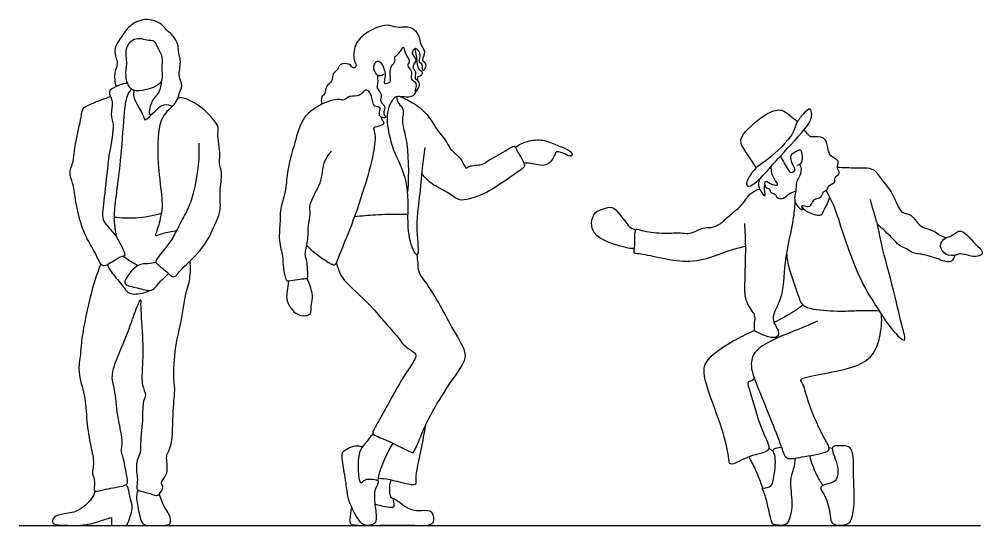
# Model space of a CAD drawing. Header units: millimetres. Extents: x 71.6 to 121.6, y 1.1 to 34.5.
# Drawn here: x 89.526 to 92.887, y 16.765 to 18.532 of the extents above; entities that cross this region are included whole.
import ezdxf

# ---------------------------------------------------------------- set-up
doc = ezdxf.new("R2010")
doc.units = ezdxf.units.MM

msp = doc.modelspace()

# ---------------------------------------------------------------- linework, layer by layer
for p, q in [((92.3511, 17.0374), (92.3624, 17.0353)), ((89.5264, 16.7658), (92.8792, 16.7658))]:
    msp.add_line(p, q)
for points in [[(89.8481, 16.793), (89.8481, 16.7658)], [(89.8481, 16.7658), (89.9019, 16.7658)]]:
    msp.add_lwpolyline(points)
for points, knots in [([(90.0822, 18.257), (90.0824, 18.2619), (90.0815, 18.2723), (90.0998, 18.3005), (90.0784, 18.3334), (90.0933, 18.3814), (90.0797, 18.4212), (90.0827, 18.4452), (90.058, 18.4817), (90.0431, 18.4893), (90.0251, 18.5175), (89.9646, 18.5399), (89.9079, 18.5091), (89.8875, 18.4759), (89.8481, 18.4231), (89.8752, 18.3786), (89.8551, 18.347), (89.8598, 18.3128), (89.864, 18.2967)], [0, 0, 0, 0, 0.220549, 0.530185, 0.868911, 1.26812, 1.63009, 1.912487, 2.277392, 2.511121, 2.827159, 3.272537, 3.711658, 4.077965, 4.519791, 4.897856, 5.229072, 5.633364, 5.633364, 5.633364, 5.633364]), ([(90.7977, 18.3395), (90.7942, 18.3365), (90.7849, 18.3305), (90.7646, 18.3431), (90.7598, 18.3748), (90.7841, 18.3951), (90.8047, 18.3474), (90.8017, 18.3253), (90.7967, 18.3056), (90.8161, 18.3094), (90.8242, 18.3164), (90.8147, 18.365), (90.8393, 18.3786), (90.8328, 18.4021), (90.8517, 18.4096), (90.87, 18.4475), (90.8678, 18.4111), (90.8948, 18.3881), (90.8741, 18.3692), (90.9015, 18.3507), (90.8859, 18.3191), (90.9189, 18.3146), (90.9003, 18.2653), (90.9196, 18.2911), (90.9274, 18.3123), (90.9022, 18.3233), (90.9153, 18.3481), (90.8923, 18.3657), (90.9205, 18.3914), (90.8912, 18.409), (90.9048, 18.433), (90.9133, 18.4284), (90.9299, 18.4113), (90.915, 18.3834), (90.9347, 18.3759), (90.9296, 18.3425), (90.9515, 18.3709), (90.9376, 18.3832), (90.9311, 18.3911), (90.9483, 18.42), (90.9234, 18.4428), (90.926, 18.4715), (90.8948, 18.5109), (90.8428, 18.4982), (90.8097, 18.5185), (90.7385, 18.4901), (90.6945, 18.447), (90.6896, 18.3908), (90.7063, 18.3691), (90.689, 18.3572), (90.6815, 18.3787), (90.6397, 18.3786), (90.6401, 18.3538), (90.6166, 18.3438), (90.6203, 18.3119), (90.5937, 18.3021), (90.596, 18.2707), (90.5784, 18.2636), (90.5793, 18.2433), (90.5821, 18.2351)], [0, 0, 0, 0, 0.211549, 0.46825, 0.780398, 1.02965, 1.398605, 1.691172, 1.902822, 2.116501, 2.293244, 2.673824, 2.953292, 3.195495, 3.451664, 3.75018, 4.010393, 4.335273, 4.574377, 4.859615, 5.149428, 5.415369, 5.735942, 5.968269, 6.23338, 6.487489, 6.752883, 7.017175, 7.308158, 7.592697, 7.846893, 7.998837, 8.262372, 8.548999, 8.781236, 9.033302, 9.286981, 9.516342, 9.68448, 9.985484, 10.292217, 10.59291, 10.966764, 11.362933, 11.705718, 12.187909, 12.639891, 13.052703, 13.323218, 13.51801, 13.757312, 14.085935, 14.335445, 14.600298, 14.894788, 15.172158, 15.46533, 15.6914, 15.983961, 15.983961, 15.983961, 15.983961]), ([(89.9469, 18.4649), (89.9384, 18.4655), (89.9183, 18.4617), (89.8938, 18.4285), (89.9049, 18.3758), (89.894, 18.3353), (89.9116, 18.2802), (89.9571, 18.2812), (90.0145, 18.2988), (90.0287, 18.3273), (90.0204, 18.3618), (90.0299, 18.4), (90.0058, 18.4336), (90, 18.4596), (89.9704, 18.4584), (89.9552, 18.4642), (89.9469, 18.4649)], [0, 0, 0, 0, 0.295678, 0.642439, 1.052191, 1.430891, 1.828022, 2.190561, 2.629258, 2.928902, 3.261716, 3.614488, 3.975544, 4.248898, 4.536138, 4.823379, 4.823379, 4.823379, 4.823379]), ([(90.917, 18.316), (90.9181, 18.323), (90.9119, 18.3327), (90.9293, 18.3342), (90.9354, 18.3465), (90.9226, 18.3537), (90.9149, 18.3682), (90.9148, 18.386), (90.9124, 18.4042), (90.9092, 18.4217), (90.9071, 18.4304)], [7.413657, 7.413657, 7.413657, 7.413657, 7.610437, 7.824072, 8.013436, 8.221245, 8.459323, 8.706151, 8.961398, 9.269156, 9.269156, 9.269156, 9.269156]), ([(90.0219, 18.3159), (90.021, 18.3027), (90.017, 18.2735), (89.9837, 18.2483), (89.9748, 18.1853), (90.0061, 18.217), (90.0302, 18.2389), (90.0517, 18.2318), (90.0599, 18.2272)], [0, 0, 0, 0, 0.360805, 0.742914, 1.110926, 1.404712, 1.739103, 2.043657, 2.043657, 2.043657, 2.043657]), ([(90.7742, 18.3383), (90.7758, 18.329), (90.7788, 18.3102), (90.7702, 18.2905), (90.7952, 18.2712), (90.7793, 18.2426), (90.8102, 18.2279), (90.7904, 18.2034), (90.8111, 18.188), (90.7902, 18.1874), (90.7782, 18.1987), (90.7912, 18.2289), (90.7594, 18.2228), (90.7589, 18.2639), (90.7434, 18.2846), (90.7284, 18.2863), (90.7161, 18.2586), (90.6769, 18.2682), (90.6588, 18.2454), (90.6383, 18.2571), (90.5795, 18.2364), (90.5429, 18.2123), (90.5102, 18.1802), (90.4868, 18.1), (90.458, 17.9981), (90.4586, 17.9317), (90.4333, 17.8639), (90.4383, 17.8267), (90.4285, 17.7598), (90.4473, 17.7049), (90.4449, 17.677), (90.4547, 17.6191), (90.4687, 17.6186), (90.5236, 17.6277), (90.5349, 17.6266), (90.5311, 17.6586), (90.5312, 17.6879), (90.5197, 17.7126), (90.536, 17.7587), (90.5321, 17.8097), (90.5441, 17.8537), (90.5347, 17.8861), (90.5744, 17.9504), (90.5835, 17.9878), (90.5866, 18.0314), (90.6047, 18.0592), (90.6155, 18.0713)], [0, 0, 0, 0, 0.30545, 0.552281, 0.840136, 1.127284, 1.405846, 1.680847, 1.902276, 2.102586, 2.323408, 2.597815, 2.841113, 3.181116, 3.468021, 3.655653, 3.938064, 4.27761, 4.554552, 4.803245, 5.24587, 5.632945, 6.004038, 6.526558, 7.118821, 7.592882, 8.063172, 8.415383, 8.88282, 9.309226, 9.630848, 10.044388, 10.240508, 10.668482, 10.832245, 11.131569, 11.452142, 11.738039, 12.127779, 12.54473, 12.920625, 13.244357, 13.728938, 14.09312, 14.461724, 14.860993, 14.860993, 14.860993, 14.860993]), ([(89.904, 18.3087), (89.8901, 18.3075), (89.8658, 18.2982), (89.8306, 18.2806), (89.8584, 18.2431), (89.8412, 18.1992), (89.861, 18.1636), (89.8364, 18.0574), (89.8271, 17.9316), (89.8121, 17.84), (89.8282, 17.816), (89.8629, 17.779), (89.878, 17.7497), (89.9012, 17.7046), (89.8787, 17.705), (89.8352, 17.6728), (89.8121, 17.6682), (89.7944, 17.714), (89.7616, 17.7648), (89.739, 17.8211), (89.7213, 17.903), (89.7157, 17.9588), (89.6982, 17.9957), (89.7163, 18.0312), (89.7202, 18.1018), (89.7438, 18.1872), (89.7452, 18.2242), (89.7855, 18.2401), (89.8241, 18.2559), (89.8445, 18.2617)], [0, 0, 0, 0, 0.370108, 0.681576, 1.026302, 1.401446, 1.745743, 2.329185, 3.002504, 3.532032, 3.827, 4.222332, 4.580638, 4.94252, 5.157864, 5.583211, 5.827053, 6.200416, 6.6538, 7.103345, 7.628024, 8.061068, 8.406441, 8.747274, 9.235985, 9.779825, 10.103024, 10.46843, 10.880766, 10.880766, 10.880766, 10.880766]), ([(89.9176, 18.2881), (89.9126, 18.2822), (89.901, 18.2687), (89.8892, 18.1995), (89.8843, 18.055), (89.8544, 17.8587), (89.8584, 17.8176), (89.8621, 17.7867), (89.8649, 17.7727)], [0, 0, 0, 0, 0.27575, 0.727638, 1.447372, 2.248874, 2.615179, 2.990035, 2.990035, 2.990035, 2.990035]), ([(89.927, 18.2834), (89.9255, 18.2781), (89.922, 18.2659), (89.9386, 18.2302), (89.9624, 18.1918), (89.9628, 18.1762), (89.983, 18.1933), (89.9861, 18.1978), (89.9881, 18.2006)], [0, 0, 0, 0, 0.232242, 0.592571, 0.985755, 1.151241, 1.409791, 1.593096, 1.593096, 1.593096, 1.593096]), ([(90.1528, 18.0992), (90.1537, 18.0696), (90.1525, 18.0131), (90.1295, 17.8985), (90.1039, 17.8502), (90.0734, 17.7926), (90.0531, 17.75), (89.9967, 17.6893), (90.008, 17.6767), (90.0458, 17.6479), (90.0648, 17.624), (90.0956, 17.667), (90.174, 17.732), (90.2117, 17.8235), (90.232, 17.8665), (90.2224, 17.9323), (90.2373, 17.9926), (90.2205, 18.0291), (90.2311, 18.0568), (90.2148, 18.1334), (90.2262, 18.1564), (90.1816, 18.2089), (90.1384, 18.2428), (90.0797, 18.2656), (90.0726, 18.2419), (90.0597, 18.2249), (90.0037, 18.1828), (90.0101, 18.0043), (90.0259, 17.9011), (90.0246, 17.8577), (90.0067, 17.7921), (89.9981, 17.7724), (90.0308, 17.7879), (90.0588, 17.792), (90.0748, 17.7945)], [0, 0, 0, 0, 0.539059, 1.148396, 1.579794, 2.025139, 2.448051, 2.940142, 3.135091, 3.535669, 3.809677, 4.17217, 4.766141, 5.331288, 5.719667, 6.178309, 6.630028, 6.969217, 7.280709, 7.775761, 8.055088, 8.500178, 8.958603, 9.370687, 9.606854, 9.864202, 10.307084, 11.067732, 11.656451, 12.03833, 12.511688, 12.707031, 12.997508, 13.396759, 13.396759, 13.396759, 13.396759]), ([(90.9415, 18.0842), (90.9382, 18.0602), (90.9314, 18.0116), (90.9224, 17.9071), (90.9074, 17.8074), (90.9238, 17.697), (90.897, 17.7249), (90.8752, 17.811), (90.8916, 17.9476), (90.8437, 18.0487), (90.8252, 18.0934), (90.8056, 18.181), (90.8147, 18.2241), (90.827, 18.2478), (90.84, 18.2661), (90.8677, 18.2604), (90.9015, 18.2612), (90.9082, 18.2732), (90.9095, 18.2784)], [0, 0, 0, 0, 0.488859, 1.066453, 1.685416, 2.210385, 2.434786, 2.971132, 3.657643, 4.244834, 4.653375, 5.187519, 5.566613, 5.857148, 6.106781, 6.403634, 6.735937, 6.925236, 6.925236, 6.925236, 6.925236]), ([(90.8418, 18.2621), (90.8432, 18.2535), (90.847, 18.2355), (90.8715, 18.2196), (90.8571, 18.1735), (90.882, 18.1138), (90.886, 17.9913), (90.8811, 17.9295)], [0, 0, 0, 0, 0.292579, 0.575408, 0.935558, 1.393892, 2.175147, 2.175147, 2.175147, 2.175147]), ([(90.851, 18.2632), (90.8674, 18.2574), (90.899, 18.2425), (90.9525, 18.2019), (90.9794, 18.148), (91.0202, 18.1035), (91.0291, 18.0763), (91.0623, 18.053), (91.0765, 18.0266), (91.0847, 18.0078), (91.0948, 18.0233), (91.143, 18.0215), (91.159, 18.039), (91.2212, 18.0694), (91.2549, 18.0961), (91.26, 18.0734), (91.2928, 18.0258), (91.2848, 18.0117), (91.2558, 17.9929), (91.1673, 17.9282), (91.1, 17.9044), (91.0616, 17.8973), (91.0306, 17.9209), (90.99, 17.9448), (90.9662, 17.9549), (90.9401, 17.9798), (90.9303, 17.9941)], [0, 0, 0, 0, 0.413952, 0.874955, 1.326501, 1.763198, 2.065014, 2.420215, 2.744871, 2.959689, 3.1564, 3.53813, 3.822668, 4.30677, 4.642543, 4.874767, 5.306932, 5.504995, 5.828462, 6.434966, 6.927482, 7.262743, 7.613224, 8.002747, 8.299577, 8.712828, 8.712828, 8.712828, 8.712828]), ([(92.0973, 18.0141), (92.0877, 18.0274), (92.0718, 18.0535), (92.0376, 18.0998), (92.0492, 18.135), (92.1322, 18.209), (92.1868, 18.2197), (92.21, 18.1984), (92.2313, 18.1832), (92.2409, 18.1742)], [0, 0, 0, 0, 0.400751, 0.815055, 1.140346, 1.741993, 2.150993, 2.453747, 2.813916, 2.813916, 2.813916, 2.813916]), ([(92.1814, 18.0545), (92.1598, 18.0306), (92.1355, 18.0006), (92.0743, 17.9396), (92.0576, 17.9587), (92.0787, 17.9917), (92.0978, 18.0176), (92.1292, 18.0333), (92.225, 18.1183), (92.2359, 18.1726), (92.2615, 18.2027), (92.2869, 18.2269), (92.2931, 18.1931), (92.2785, 18.1574), (92.2101, 18.0862), (92.1814, 18.0545)], [0, 0, 0, 0, 0.514384, 1.000815, 1.201224, 1.546433, 1.869027, 2.210374, 2.849444, 3.276621, 3.639041, 3.920079, 4.183404, 4.544753, 5.227306, 5.227306, 5.227306, 5.227306]), ([(90.5293, 17.7426), (90.548, 17.7215), (90.5912, 17.6925), (90.63, 17.6663), (90.6406, 17.7063), (90.683, 17.8011), (90.7305, 17.9414), (90.764, 18.0574), (90.7719, 18.1324), (90.7594, 18.1546), (90.7784, 18.1588), (90.8048, 18.1671), (90.7919, 18.179), (90.7907, 18.1863), (90.7896, 18.19)], [0, 0, 0, 0, 0.526971, 0.863825, 1.165338, 1.752633, 2.464296, 3.10642, 3.590285, 3.828931, 4.058346, 4.328497, 4.520457, 4.716272, 4.716272, 4.716272, 4.716272]), ([(92.2478, 18.0254), (92.251, 18.0199), (92.257, 18.0077), (92.2463, 17.9791), (92.2343, 17.9629), (92.2377, 17.9311), (92.2226, 17.8941), (92.2662, 17.8543), (92.2496, 17.8907), (92.2829, 17.8702), (92.2926, 17.8942), (92.3015, 17.9079), (92.326, 17.9057), (92.3284, 17.9329), (92.3479, 17.9353), (92.3447, 17.952), (92.3764, 17.9606), (92.3669, 17.9808), (92.3943, 17.9933), (92.374, 18.0143), (92.3911, 18.0398), (92.3512, 18.0526), (92.3473, 18.0844), (92.3384, 18.124), (92.2939, 18.1214), (92.2847, 18.1208), (92.272, 18.1379), (92.2657, 18.1421), (92.2624, 18.1445)], [0, 0, 0, 0, 0.248561, 0.554587, 0.809597, 1.121641, 1.488222, 1.82412, 2.041783, 2.31245, 2.573209, 2.800474, 3.051349, 3.318978, 3.539489, 3.737924, 4.027775, 4.252445, 4.514222, 4.776089, 5.043589, 5.363856, 5.684041, 6.023936, 6.375262, 6.54842, 6.799035, 6.999585, 6.999585, 6.999585, 6.999585]), ([(91.2572, 18.085), (91.2697, 18.094), (91.2971, 18.1087), (91.3543, 18.1135), (91.3939, 18.0949), (91.4462, 18.0761), (91.457, 18.0613), (91.4499, 18.0509), (91.4315, 18.0613), (91.4003, 18.0736), (91.3951, 18.0608), (91.3759, 18.0184), (91.3353, 18.023), (91.3112, 18.0296), (91.2945, 18.0298), (91.2865, 18.0295)], [0, 0, 0, 0, 0.389569, 0.809944, 1.199332, 1.623362, 1.84206, 2.000208, 2.256268, 2.572858, 2.758631, 3.128206, 3.472354, 3.763048, 4.043827, 4.043827, 4.043827, 4.043827]), ([(92.2382, 18.0223), (92.2445, 18.0238), (92.2605, 18.0284), (92.2585, 18.0608), (92.2512, 18.0806), (92.234, 18.0672), (92.2108, 18.0592), (92.2229, 18.0249), (92.2352, 18.0051), (92.2173, 17.9914), (92.2094, 18.0084), (92.1951, 18.03), (92.186, 18.0462), (92.1814, 18.0545)], [0, 0, 0, 0, 0.252415, 0.566341, 0.793333, 1.029723, 1.290478, 1.61128, 1.878939, 2.092486, 2.308138, 2.606527, 2.911759, 2.911759, 2.911759, 2.911759]), ([(92.108, 17.9741), (92.1053, 17.9643), (92.1008, 17.9464), (92.1318, 17.903), (92.1247, 17.9386), (92.1268, 17.9572), (92.1293, 17.9714), (92.1512, 17.953), (92.1799, 17.9509), (92.1537, 17.9777), (92.1499, 18.0032), (92.1486, 18.0174)], [0, 0, 0, 0, 0.315285, 0.647485, 0.903307, 1.177589, 1.340017, 1.625906, 1.870239, 2.154725, 2.528277, 2.528277, 2.528277, 2.528277]), ([(92.38, 18.0151), (92.4014, 18.0154), (92.4417, 18.0119), (92.5082, 18.0166), (92.5313, 17.9716), (92.5752, 17.9288), (92.5982, 17.8507), (92.6324, 17.8565), (92.6566, 17.8246), (92.6754, 17.8041), (92.7156, 17.796), (92.7367, 17.7771), (92.7517, 17.7717), (92.759, 17.7692)], [0, 0, 0, 0, 0.458628, 0.900837, 1.278596, 1.741098, 2.227764, 2.519751, 2.865337, 3.171507, 3.528565, 3.832424, 4.106669, 4.106669, 4.106669, 4.106669]), ([(92.1266, 17.9544), (92.1276, 17.9503), (92.1311, 17.9413), (92.1461, 17.9421), (92.1433, 17.9261), (92.1659, 17.9225), (92.1672, 17.9078), (92.1897, 17.9021), (92.2058, 17.9193), (92.2202, 17.9275), (92.2348, 17.9326)], [0, 0, 0, 0, 0.223816, 0.432186, 0.640943, 0.911135, 1.131561, 1.400451, 1.703691, 1.996757, 1.996757, 1.996757, 1.996757]), ([(92.0602, 17.7387), (92.0431, 17.7352), (92.0081, 17.7279), (91.9334, 17.6952), (91.842, 17.6801), (91.7519, 17.7022), (91.6858, 17.7136), (91.6677, 17.7152), (91.6759, 17.7432), (91.6708, 17.8053), (91.6934, 17.7937), (91.758, 17.7851), (91.7949, 17.7847), (91.8197, 17.7873), (91.8467, 17.7849), (91.8704, 17.7834), (91.8974, 17.7995), (91.9249, 17.8063), (91.9434, 17.8029), (91.9802, 17.8223), (91.9889, 17.8364), (92.0088, 17.848), (92.0216, 17.8645), (92.0401, 17.8731), (92.0711, 17.9185), (92.084, 17.9289), (92.1006, 17.9373), (92.109, 17.9394)], [0, 0, 0, 0, 0.414125, 0.927082, 1.477392, 2.040359, 2.503501, 2.698292, 2.992374, 3.41338, 3.629032, 4.098241, 4.454931, 4.7351, 5.030606, 5.306395, 5.625424, 5.923837, 6.173881, 6.530751, 6.768581, 7.035704, 7.290753, 7.553365, 7.969928, 8.213901, 8.505526, 8.505526, 8.505526, 8.505526]), ([(92.3405, 17.9348), (92.3507, 17.9161), (92.3715, 17.8752), (92.3999, 17.7805), (92.4624, 17.6055), (92.5269, 17.5157), (92.5531, 17.4663), (92.6265, 17.3888), (92.6033, 17.4651), (92.5776, 17.5866), (92.534, 17.7401), (92.5213, 17.8137), (92.5078, 17.8566), (92.4993, 17.8874), (92.495, 17.9025)], [0, 0, 0, 0, 0.457961, 1.030327, 1.819029, 2.411649, 2.872665, 3.35716, 3.721225, 4.395836, 5.126849, 5.615156, 5.991482, 6.385245, 6.385245, 6.385245, 6.385245]), ([(92.2325, 17.8959), (92.2304, 17.8736), (92.2276, 17.8281), (92.1907, 17.6821), (92.1939, 17.5592), (92.141, 17.4877), (92.1791, 17.4476), (92.1703, 17.4072), (92.0946, 17.4407), (92.0893, 17.447), (92.0917, 17.4828), (92.0955, 17.4999), (92.0564, 17.5462), (92.0575, 17.609), (92.0616, 17.74), (92.0588, 17.7921), (92.0572, 17.8192)], [0, 0, 0, 0, 0.469472, 1.168112, 1.81527, 2.309638, 2.697751, 2.978615, 3.45989, 3.635196, 3.961536, 4.204935, 4.618888, 5.080769, 5.731334, 6.248389, 6.248389, 6.248389, 6.248389]), ([(92.2568, 17.8762), (92.2625, 17.8698), (92.2733, 17.8582), (92.3234, 17.8414), (92.3327, 17.8662), (92.3496, 17.8941), (92.3533, 17.9104)], [0, 0, 0, 0, 0.290284, 0.672721, 0.934526, 1.339296, 1.339296, 1.339296, 1.339296]), ([(89.8571, 17.8417), (89.882, 17.8386), (89.9326, 17.8364), (89.9928, 17.8465), (90.0219, 17.8549)], [0, 0, 0, 0, 0.497222, 1.043117, 1.043117, 1.043117, 1.043117]), ([(90.6965, 17.8433), (90.7206, 17.8461), (90.7658, 17.8506), (90.8509, 17.8525), (90.8719, 17.852), (90.8823, 17.8518)], [0, 0, 0, 0, 0.488652, 1.007997, 1.327514, 1.327514, 1.327514, 1.327514]), ([(91.6717, 17.7313), (91.6644, 17.7317), (91.6499, 17.7315), (91.5658, 17.7559), (91.5303, 17.7847), (91.518, 17.8194), (91.5331, 17.8618), (91.5628, 17.8687), (91.5963, 17.8823), (91.6204, 17.8497), (91.6432, 17.8242), (91.6519, 17.8077), (91.6681, 17.799), (91.6764, 17.7967)], [0, 0, 0, 0, 0.267942, 0.796225, 1.186625, 1.518714, 1.87904, 2.189231, 2.508344, 2.853668, 3.191672, 3.435832, 3.726566, 3.726566, 3.726566, 3.726566]), ([(92.7881, 17.708), (92.7868, 17.7005), (92.7812, 17.6807), (92.7446, 17.6892), (92.7207, 17.6999), (92.668, 17.7142), (92.6423, 17.7143), (92.6224, 17.7322), (92.599, 17.7385), (92.5796, 17.76), (92.549, 17.7903), (92.5296, 17.8075), (92.5195, 17.8161)], [0, 0, 0, 0, 0.274388, 0.590488, 0.902664, 1.320244, 1.610841, 1.894196, 2.170649, 2.474412, 2.85092, 3.211943, 3.211943, 3.211943, 3.211943]), ([(92.759, 17.7692), (92.7531, 17.7662), (92.7425, 17.7555), (92.7369, 17.7384), (92.7538, 17.7054), (92.7954, 17.7073), (92.8036, 17.7151), (92.8325, 17.7094), (92.8597, 17.7009), (92.8923, 17.7108), (92.8774, 17.7336), (92.8613, 17.7455), (92.8336, 17.7816), (92.8029, 17.7992), (92.7778, 17.7728), (92.7646, 17.772), (92.759, 17.7692)], [0, 0, 0, 0, 0.260324, 0.494528, 0.818848, 1.165117, 1.351335, 1.645836, 1.969941, 2.255312, 2.504286, 2.772483, 3.15919, 3.474772, 3.793284, 4.042653, 4.042653, 4.042653, 4.042653]), ([(92.2024, 17.715), (92.2044, 17.6967), (92.2105, 17.6598), (92.2303, 17.6065), (92.2472, 17.5548), (92.2575, 17.5314), (92.2988, 17.5171), (92.3934, 17.5119), (92.4534, 17.5162), (92.502, 17.5154), (92.5255, 17.5148)], [0, 0, 0, 0, 0.42595, 0.86499, 1.284597, 1.557032, 1.918426, 2.477026, 2.933157, 3.413972, 3.413972, 3.413972, 3.413972]), ([(89.8104, 17.6787), (89.7958, 17.6388), (89.771, 17.5647), (89.7406, 17.4055), (89.7412, 17.3631), (89.7278, 17.2979), (89.7587, 17.2195), (89.7597, 17.1306), (89.7744, 17.0433), (89.7898, 16.9853), (89.7781, 16.9456), (89.7897, 16.9318), (89.788, 16.9003), (89.786, 16.8782), (89.8449, 16.8997), (89.9116, 16.9011), (89.8995, 16.9446), (89.8906, 17.0013), (89.8804, 17.0218), (89.8898, 17.067), (89.8661, 17.1479), (89.8621, 17.2381), (89.8461, 17.2813), (89.8629, 17.3423), (89.9052, 17.4351), (89.9238, 17.4955), (89.9524, 17.5654), (89.9476, 17.5296), (89.959, 17.4237), (89.9564, 17.3176), (89.9513, 17.2574), (89.9711, 17.22), (89.9558, 17.1985), (89.9581, 17.133), (89.9471, 17.0439), (89.9508, 17.0186), (89.9285, 16.9809), (89.9418, 16.9279), (89.9346, 16.8987), (89.9406, 16.8843), (89.9855, 16.8799), (90.0098, 16.8608), (90.0337, 16.902), (90.0152, 16.9125), (90.0467, 16.9438), (90.0411, 16.9872), (90.0388, 17.013), (90.0629, 17.0467), (90.0606, 17.1658), (90.0719, 17.2426), (90.0618, 17.2877), (90.0724, 17.4076), (90.0923, 17.4715), (90.1075, 17.585), (90.122, 17.6155), (90.1247, 17.6653), (90.1221, 17.6886)], [0, 0, 0, 0, 0.64705, 1.36044, 1.737269, 2.183649, 2.706276, 3.250207, 3.790996, 4.236692, 4.581324, 4.811153, 5.133118, 5.341727, 5.765276, 6.204028, 6.535292, 6.974567, 7.242636, 7.608971, 8.1436, 8.688859, 9.064796, 9.509287, 10.085406, 10.582999, 10.999008, 11.219878, 11.824139, 12.431946, 12.872273, 13.217105, 13.483578, 13.94996, 14.495009, 14.778938, 15.138864, 15.562525, 15.867255, 16.062868, 16.439279, 16.730654, 17.067917, 17.273127, 17.615559, 17.993494, 18.272849, 18.62154, 19.247933, 19.752085, 20.141418, 20.752242, 21.25666, 21.84877, 22.195302, 22.676006, 22.676006, 22.676006, 22.676006]), ([(89.9392, 17.6717), (89.9309, 17.6768), (89.9113, 17.6885), (89.8971, 17.6984), (89.8885, 17.7045)], [2.6705199, 2.6705199, 2.6705199, 2.6705199, 2.9266671, 3.2479555, 3.2479555, 3.2479555, 3.2479555]), ([(90.0035, 17.6826), (89.9937, 17.6815), (89.9737, 17.6772), (89.9385, 17.6801), (89.8989, 17.6321), (89.8894, 17.6034), (89.9397, 17.5958), (89.9908, 17.5779), (90.0104, 17.6109), (90.0352, 17.6324), (90.0466, 17.6448)], [0, 0, 0, 0, 0.312196, 0.642189, 1.085947, 1.348709, 1.727766, 2.135981, 2.458675, 2.866204, 2.866204, 2.866204, 2.866204]), ([(90.6326, 17.6808), (90.6377, 17.6632), (90.6473, 17.6247), (90.7414, 17.548), (90.8027, 17.4721), (90.8518, 17.4183), (90.8699, 17.3882), (90.9092, 17.3689), (90.9116, 17.3477), (90.8626, 17.285), (90.7883, 17.1406), (90.7586, 17.0946), (90.7594, 17.0813), (90.8076, 17.0643), (90.8916, 17.0214), (90.9025, 17.0173), (90.9259, 17.0737), (90.9536, 17.1405), (91.0158, 17.246), (91.0777, 17.3283), (91.0886, 17.3719), (91.0309, 17.4619), (90.9949, 17.5379), (90.9374, 17.6257), (90.9181, 17.6481), (90.9181, 17.6827), (90.9153, 17.7006), (90.9143, 17.7099)], [0, 0, 0, 0, 0.424608, 1.045386, 1.629736, 2.106156, 2.448909, 2.808692, 3.029277, 3.528145, 4.283273, 4.685958, 4.844445, 5.251001, 5.813711, 5.9662, 6.376256, 6.886462, 7.528103, 8.10383, 8.462478, 9.031487, 9.591133, 10.16496, 10.471065, 10.793239, 11.096795, 11.096795, 11.096795, 11.096795]), ([(89.8336, 17.6748), (89.8375, 17.6667), (89.8446, 17.65), (89.8863, 17.6057), (89.9067, 17.5685), (89.9547, 17.5743), (89.9756, 17.5818), (89.9805, 17.5858)], [0, 0, 0, 0, 0.29732, 0.740902, 1.100847, 1.502884, 1.700121, 1.700121, 1.700121, 1.700121]), ([(90.4648, 17.6192), (90.4636, 17.6071), (90.4625, 17.5827), (90.4552, 17.5574), (90.4734, 17.5205), (90.4959, 17.4999), (90.5245, 17.4955), (90.5465, 17.503), (90.5429, 17.5323), (90.5521, 17.5588), (90.5439, 17.5937), (90.5358, 17.6165), (90.5303, 17.6275)], [0, 0, 0, 0, 0.345257, 0.635591, 0.99142, 1.307144, 1.608851, 1.855906, 2.144905, 2.449624, 2.786334, 3.134642, 3.134642, 3.134642, 3.134642]), ([(92.2595, 17.5345), (92.2494, 17.5266), (92.2289, 17.5109), (92.1832, 17.4846), (92.1592, 17.4738)], [0, 0, 0, 0, 0.3559369, 0.8646256, 0.8646256, 0.8646256, 0.8646256]), ([(92.3105, 17.478), (92.288, 17.4688), (92.248, 17.449), (92.0962, 17.3949), (92.0725, 17.3259), (92.1008, 17.2487), (92.1841, 17.0494), (92.1977, 16.9918), (92.2568, 17.0061), (92.3352, 17.0162), (92.3576, 17.0332), (92.3312, 17.0698), (92.2767, 17.1908), (92.265, 17.2539), (92.246, 17.2761), (92.2844, 17.2869), (92.3773, 17.3026), (92.4973, 17.3329), (92.5304, 17.4199), (92.5363, 17.4749), (92.5334, 17.5021)], [0, 0, 0, 0, 0.488563, 1.197614, 1.639441, 2.162241, 3.013546, 3.407067, 3.817686, 4.338404, 4.587978, 4.935223, 5.609163, 6.077141, 6.321178, 6.619525, 7.193536, 7.818149, 8.342454, 8.861158, 8.861158, 8.861158, 8.861158]), ([(92.0893, 17.2819), (92.0863, 17.2753), (92.0817, 17.2673), (92.0621, 17.2702), (92.0807, 17.2196), (92.1078, 17.1114), (92.1478, 17.0372), (92.1311, 17.0197), (92.0654, 17.0083), (92.0017, 16.9669), (92.0018, 17.0129), (91.9787, 17.1067), (91.925, 17.2426), (91.9068, 17.3217), (91.9514, 17.3707), (92.0265, 17.4165), (92.0692, 17.4366), (92.0914, 17.4456)], [0.027641, 0.027641, 0.027641, 0.027641, 0.204628, 0.39919, 0.70301, 1.321776, 1.81082, 2.029449, 2.494942, 2.928458, 3.213756, 3.770445, 4.45687, 4.933781, 5.359147, 5.88026, 6.351234, 6.351234, 6.351234, 6.351234]), ([(90.7791, 16.9308), (90.7927, 16.9292), (90.8142, 16.9298), (90.9184, 16.8971), (90.9054, 16.9331), (90.931, 17.0326), (90.939, 17.0871), (90.9446, 17.1168)], [0, 0, 0, 0, 0.367756, 0.908974, 1.160227, 1.736595, 2.28125, 2.28125, 2.28125, 2.28125]), ([(90.7607, 17.0851), (90.7502, 17.0743), (90.7318, 17.0499), (90.7086, 17.0207), (90.707, 16.9629), (90.7119, 16.9045), (90.7321, 16.9286), (90.7583, 16.9279), (90.7864, 16.9217), (90.7624, 16.8912), (90.7657, 16.8382), (90.7749, 16.7881), (90.7651, 16.7672), (90.7294, 16.7633), (90.7102, 16.7833), (90.6713, 16.8495), (90.667, 16.9134), (90.66, 16.9487), (90.6501, 17.0108), (90.656, 17.0245), (90.6782, 17.0389), (90.7065, 17.0447), (90.7156, 17.0427), (90.7233, 17.0388)], [0, 0, 0, 0, 0.389543, 0.734595, 1.191295, 1.5706, 1.812898, 2.119951, 2.377869, 2.683148, 3.115324, 3.512992, 3.765395, 4.082616, 4.378548, 4.873209, 5.332153, 5.696552, 6.14381, 6.356536, 6.647213, 6.958685, 7.163157, 7.163157, 7.163157, 7.163157]), ([(90.7772, 16.921), (90.7796, 16.9339), (90.7844, 16.9599), (90.8114, 17.0233), (90.8302, 17.0518)], [0, 0, 0, 0, 0.3598699, 0.9391318, 0.9391318, 0.9391318, 0.9391318]), ([(92.2323, 17.0003), (92.2319, 16.9933), (92.2304, 16.9763), (92.2247, 16.9549), (92.2112, 16.9205), (92.2262, 16.8441), (92.2147, 16.7888), (92.2008, 16.7638), (92.1687, 16.7663), (92.1511, 16.7692), (92.144, 16.8062), (92.1266, 16.8837), (92.1125, 16.8974), (92.1505, 16.8951), (92.1599, 16.9339), (92.1683, 17.0123), (92.1539, 17.0263), (92.1558, 17.0299), (92.1582, 17.0345), (92.1708, 17.0378), (92.1844, 17.039)], [1.040318, 1.040318, 1.040318, 1.040318, 1.241213, 1.518142, 1.846494, 2.337255, 2.758024, 3.032474, 3.334765, 3.549504, 3.88153, 4.388178, 4.561266, 4.83855, 5.178192, 5.673865, 5.905574, 5.905574, 5.905574, 6.195915, 6.195915, 6.195915, 6.195915]), ([(92.3632, 17.0376), (92.3663, 17.0438), (92.3906, 17.0429), (92.4303, 17.0454), (92.4377, 16.9892), (92.4356, 16.9242), (92.4418, 16.8408), (92.4302, 16.7826), (92.4136, 16.7672), (92.3691, 16.7644), (92.3536, 16.7835), (92.3562, 16.8199), (92.3328, 16.8796), (92.3165, 16.8974), (92.339, 16.9111), (92.3817, 16.9141), (92.3857, 16.9804), (92.3585, 17.0283), (92.3632, 17.0376)], [0, 0, 0, 0, 0.295088, 0.632381, 1.020898, 1.497145, 2.029896, 2.456476, 2.715412, 3.079921, 3.33679, 3.680742, 4.143599, 4.388562, 4.642936, 4.989113, 5.429712, 5.869736, 5.869736, 5.869736, 5.869736]), ([(92.141, 17.0363), (92.1424, 17.0343), (92.1458, 17.0307), (92.1521, 17.0278), (92.1554, 17.0271)], [0, 0, 0, 0, 0.1494355, 0.3264729, 0.3264729, 0.3264729, 0.3264729]), ([(92.2827, 17.0091), (92.2884, 16.987), (92.3046, 16.9442), (92.3206, 16.9173), (92.3291, 16.9044)], [0, 0, 0, 0, 0.4732762, 0.8645227, 0.8645227, 0.8645227, 0.8645227]), ([(92.0707, 17.0043), (92.0793, 16.9895), (92.0955, 16.9592), (92.1122, 16.9169), (92.1191, 16.8952)], [0, 0, 0, 0, 0.3982598, 0.8568662, 0.8568662, 0.8568662, 0.8568662]), ([(89.9019, 16.7658), (89.9051, 16.7731), (89.9106, 16.7875), (89.9238, 16.8263), (89.9139, 16.8551), (89.9072, 16.8998), (89.9009, 16.9049), (89.8986, 16.9077)], [3.970011, 3.970011, 3.970011, 3.970011, 4.249232, 4.602733, 4.931545, 5.305339, 5.493611, 5.493611, 5.493611, 5.493611]), ([(90.8305, 16.8572), (90.8268, 16.8607), (90.8177, 16.8676), (90.8184, 16.9081), (90.8217, 16.9188), (90.8235, 16.9246)], [0, 0, 0, 0, 0.2245635, 0.5757263, 0.819985, 0.819985, 0.819985, 0.819985]), ([(89.7914, 16.8858), (89.7884, 16.8764), (89.782, 16.8572), (89.7308, 16.8102), (89.6812, 16.8073), (89.6415, 16.7965), (89.6416, 16.7736), (89.6524, 16.768), (89.6686, 16.7672), (89.7519, 16.7631), (89.8028, 16.7788), (89.826, 16.787), (89.8409, 16.7912), (89.8481, 16.793)], [0, 0, 0, 0, 0.310906, 0.771686, 1.186297, 1.529747, 1.761882, 1.940266, 2.24878, 2.733676, 3.153428, 3.433907, 3.704278, 3.704278, 3.704278, 3.704278]), ([(89.94, 16.8897), (89.9378, 16.8818), (89.9325, 16.8654), (89.9441, 16.8098), (89.9526, 16.7703), (89.9758, 16.7642), (90.023, 16.7658), (90.0593, 16.7669), (90.0512, 16.8064), (90.0313, 16.8272), (90.0196, 16.8594), (90.0154, 16.8756)], [0, 0, 0, 0, 0.283592, 0.717332, 1.069124, 1.324944, 1.729023, 2.03532, 2.347751, 2.665064, 3.070616, 3.070616, 3.070616, 3.070616]), ([(90.6857, 16.8293), (90.6814, 16.8155), (90.6804, 16.7875), (90.6785, 16.7696), (90.7065, 16.7648), (90.8009, 16.7666), (90.9132, 16.7665), (90.9783, 16.7641), (90.9714, 16.8197), (90.9272, 16.8163), (90.8818, 16.8157), (90.8188, 16.8779), (90.8398, 16.8278), (90.8155, 16.8268), (90.7892, 16.8339), (90.7743, 16.8365), (90.7669, 16.838)], [0, 0, 0, 0, 0.377591, 0.593561, 0.857138, 1.417824, 2.052774, 2.458743, 2.796838, 3.140324, 3.554981, 3.987985, 4.274067, 4.504547, 4.812114, 5.085329, 5.085329, 5.085329, 5.085329])]:
    msp.add_open_spline(points, degree=3, knots=knots)

doc.saveas('drawing.dxf')
